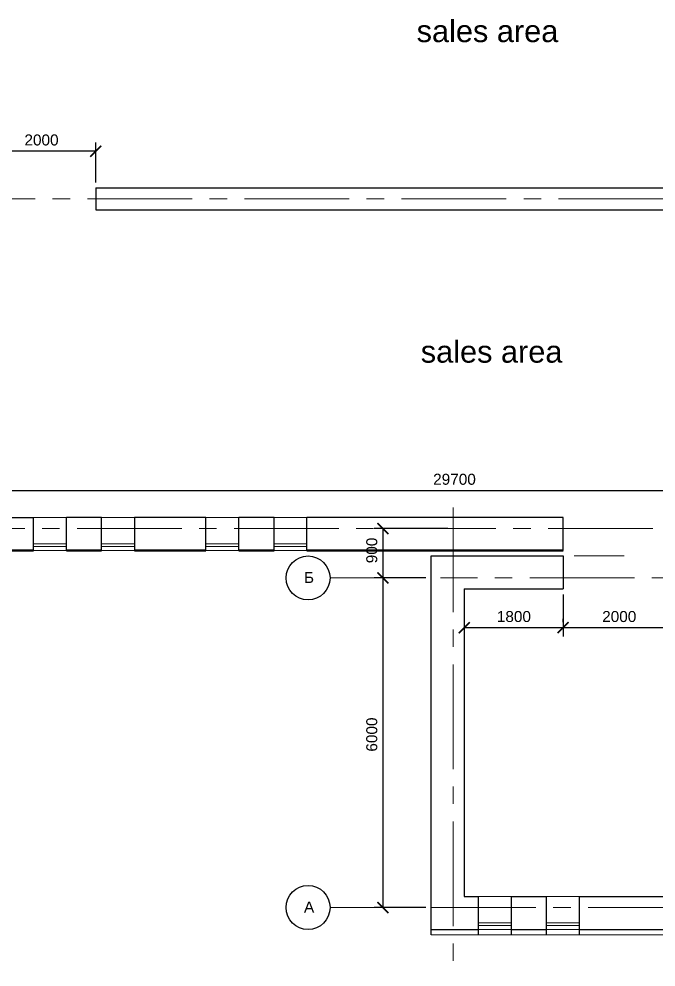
# Model space of a CAD drawing. Header units: millimetres. Extents: x -273 to 3634, y 3015 to 4572.
# Drawn here: x 3086.4 to 3202.3, y 3807.8 to 3980.5 of the extents above; entities that cross this region are included whole.
import ezdxf

# ---------------------------------------------------------------- set-up
doc = ezdxf.new("R2010")
doc.units = ezdxf.units.MM
doc.linetypes.add('CENTER2', pattern=[28.575, 19.05, -3.175, 3.175, -3.175])
doc.layers.add('@', color=250, linetype='Continuous', lineweight=60)
doc.styles.get("Standard").update_dxf_attribs({"font": 'arial.ttf', "height": 2})
doc.dimstyles.new('ISO-25', dxfattribs={"dimtxt": 2, "dimasz": 2, "dimexe": 1.6, "dimexo": 1, "dimgap": 1, "dimtad": 1, "dimdsep": 46, "dimtxsty": 'Standard', "dimblk": 'ARCHTICK', "dimcen": 2, "dimadec": 0, "dimazin": 0, "dimtfac": 1, "dimtmove": 0, "dimatfit": 3, "dimfxl": 1, "dimarcsym": 0})

# ---------------------------------------------------------------- blocks, each defined once
blk = doc.blocks.new('*D767')
at = {"layer": '@', "color": 0, "lineweight": -2, "transparency": 16777216}
blk.add_line((3399.43, 3947.68), (3416.87, 3947.68), dxfattribs=at)
blk.add_arc((3398.43, 3947.68), 16.84, 325.2223, 349.7777, dxfattribs=at)
at = {"layer": '@', "color": 0, "lineweight": 15, "transparency": 16777216}
for points in [[(3414.5, 3944.73), (3415.5, 3944.64), (3415.27, 3947.68)], [(3412.64, 3937.75), (3411.87, 3938.39), (3410.33, 3935.77)]]:
    blk.add_solid(points, dxfattribs=at)
at = {"layer": 'Defpoints', "color": 0, "lineweight": 15, "transparency": 16777216}
for p in [(2927.44, 3947.68), (3374.41, 3947.68), (3398.43, 3947.68), (3413.01, 3939.26), (3497.76, 3848.35)]:
    blk.add_point(p, dxfattribs=at)
at = {"layer": '@', "color": 0, "lineweight": 15, "transparency": 16777216, "insert": (3412.44, 3942.86), "char_height": 2, "attachment_point": 5, "rotation": 71.0262}
blk.add_mtext('45°', dxfattribs=at)
blk = doc.blocks.new('_ArchTick')
at = {"color": 0, "linetype": 'ByBlock', "lineweight": 15, "const_width": 0.15}
blk.add_lwpolyline([(-0.5, -0.5), (0.5, 0.5)], dxfattribs=at)
blk = doc.blocks.new('*D770')
at = {"layer": '@', "color": 0, "lineweight": -2, "transparency": 16777216}
for p, q in [((2997.33, 3890.68), (2997.33, 3896.21)), ((3294.53, 3890.68), (3294.53, 3896.21)), ((2997.33, 3894.61), (3294.53, 3894.61))]:
    blk.add_line(p, q, dxfattribs=at)
at = {"layer": 'Defpoints', "color": 0, "lineweight": 15, "transparency": 16777216}
for p in [(3294.53, 3894.61), (2997.33, 3889.68), (3294.53, 3889.68)]:
    blk.add_point(p, dxfattribs=at)
at = {"layer": '@', "color": 0, "lineweight": -2, "transparency": 16777216, "xscale": 2, "yscale": 2, "zscale": 2, "rotation": 180}
blk.add_blockref('_ArchTick', (2997.33, 3894.61), dxfattribs=at)
at = {"layer": '@', "color": 0, "lineweight": -2, "transparency": 16777216, "xscale": 2, "yscale": 2, "zscale": 2}
blk.add_blockref('_ArchTick', (3294.53, 3894.61), dxfattribs=at)
at = {"layer": '@', "color": 0, "lineweight": 15, "transparency": 16777216, "insert": (3165.67, 3896.63), "char_height": 2, "attachment_point": 5}
blk.add_mtext('29700', dxfattribs=at)
blk = doc.blocks.new('*D836')
at = {"layer": '@', "color": 0, "lineweight": -2, "transparency": 16777216}
for p, q in [((3160.43, 3878.68), (3151.05, 3878.68)), ((3152.65, 3878.68), (3152.65, 3818.68)), ((3160.43, 3818.68), (3151.05, 3818.68))]:
    blk.add_line(p, q, dxfattribs=at)
at = {"layer": 'Defpoints', "color": 0, "lineweight": 15, "transparency": 16777216}
for p in [(3161.43, 3878.68), (3152.65, 3818.68), (3161.43, 3818.68)]:
    blk.add_point(p, dxfattribs=at)
at = {"layer": '@', "color": 0, "lineweight": -2, "transparency": 16777216, "xscale": 2, "yscale": 2, "zscale": 2}
for p, rotation in [((3152.65, 3878.68), 90), ((3152.65, 3818.68), 270)]:
    blk.add_blockref('_ArchTick', p, dxfattribs=dict(at, rotation=rotation))
at = {"layer": '@', "color": 0, "lineweight": 15, "transparency": 16777216, "insert": (3150.63, 3850.16), "char_height": 2, "attachment_point": 5, "rotation": 90}
blk.add_mtext('6000', dxfattribs=at)
blk = doc.blocks.new('*D837')
at = {"layer": '@', "color": 0, "lineweight": -2, "transparency": 16777216}
for p, q in [((3164.43, 3887.68), (3151.05, 3887.68)), ((3152.65, 3887.68), (3152.65, 3878.68)), ((3151.65, 3878.68), (3151.05, 3878.68))]:
    blk.add_line(p, q, dxfattribs=at)
at = {"layer": 'Defpoints', "color": 0, "lineweight": 15, "transparency": 16777216}
for p in [(3165.43, 3887.68), (3152.65, 3878.68), (3152.65, 3878.68)]:
    blk.add_point(p, dxfattribs=at)
at = {"layer": '@', "color": 0, "lineweight": -2, "transparency": 16777216, "xscale": 2, "yscale": 2, "zscale": 2}
for p, rotation in [((3152.65, 3887.68), 90), ((3152.65, 3878.68), 270)]:
    blk.add_blockref('_ArchTick', p, dxfattribs=dict(at, rotation=rotation))
at = {"layer": '@', "color": 0, "lineweight": 15, "transparency": 16777216, "insert": (3150.63, 3883.68), "char_height": 2, "attachment_point": 5, "rotation": 90}
blk.add_mtext('900', dxfattribs=at)
blk = doc.blocks.new('*D838')
at = {"layer": '@', "color": 0, "lineweight": -2, "transparency": 16777216}
for p, q in [((3205.43, 3875.68), (3205.43, 3868.02)), ((3185.43, 3870.62), (3185.43, 3871.22)), ((3205.43, 3869.62), (3185.43, 3869.62))]:
    blk.add_line(p, q, dxfattribs=at)
at = {"layer": 'Defpoints', "color": 0, "lineweight": 15, "transparency": 16777216}
for p in [(3205.43, 3876.68), (3185.43, 3869.62), (3185.43, 3869.62)]:
    blk.add_point(p, dxfattribs=at)
at = {"layer": '@', "color": 0, "lineweight": -2, "transparency": 16777216, "xscale": 2, "yscale": 2, "zscale": 2, "rotation": 180}
blk.add_blockref('_ArchTick', (3185.43, 3869.62), dxfattribs=at)
at = {"layer": '@', "color": 0, "lineweight": -2, "transparency": 16777216, "xscale": 2, "yscale": 2, "zscale": 2}
blk.add_blockref('_ArchTick', (3205.43, 3869.62), dxfattribs=at)
at = {"layer": '@', "color": 0, "lineweight": 15, "transparency": 16777216, "insert": (3195.65, 3871.64), "char_height": 2, "attachment_point": 5}
blk.add_mtext('2000', dxfattribs=at)
blk = doc.blocks.new('*D839')
at = {"layer": '@', "color": 0, "lineweight": -2, "transparency": 16777216}
for p, q in [((3167.43, 3875.68), (3167.43, 3868.02)), ((3185.43, 3875.68), (3185.43, 3868.02)), ((3185.43, 3869.62), (3167.43, 3869.62))]:
    blk.add_line(p, q, dxfattribs=at)
at = {"layer": 'Defpoints', "color": 0, "lineweight": 15, "transparency": 16777216}
for p in [(3167.43, 3876.68), (3185.43, 3876.68), (3167.43, 3869.62)]:
    blk.add_point(p, dxfattribs=at)
at = {"layer": '@', "color": 0, "lineweight": -2, "transparency": 16777216, "xscale": 2, "yscale": 2, "zscale": 2, "rotation": 180}
blk.add_blockref('_ArchTick', (3167.43, 3869.62), dxfattribs=at)
at = {"layer": '@', "color": 0, "lineweight": -2, "transparency": 16777216, "xscale": 2, "yscale": 2, "zscale": 2}
blk.add_blockref('_ArchTick', (3185.43, 3869.62), dxfattribs=at)
at = {"layer": '@', "color": 0, "lineweight": 15, "transparency": 16777216, "insert": (3176.48, 3871.64), "char_height": 2, "attachment_point": 5}
blk.add_mtext('1800', dxfattribs=at)
blk = doc.blocks.new('*D904')
at = {"layer": '@', "color": 0, "lineweight": -2, "transparency": 16777216}
for p, q in [((3080.38, 3957.38), (3080.38, 3957.98)), ((3100.38, 3950.68), (3100.38, 3957.98)), ((3100.38, 3956.38), (3080.38, 3956.38))]:
    blk.add_line(p, q, dxfattribs=at)
at = {"layer": 'Defpoints', "color": 0, "lineweight": 15, "transparency": 16777216}
for p in [(3080.38, 3956.38), (3080.38, 3956.38), (3100.38, 3949.68)]:
    blk.add_point(p, dxfattribs=at)
at = {"layer": '@', "color": 0, "lineweight": -2, "transparency": 16777216, "xscale": 2, "yscale": 2, "zscale": 2, "rotation": 180}
blk.add_blockref('_ArchTick', (3080.38, 3956.38), dxfattribs=at)
at = {"layer": '@', "color": 0, "lineweight": -2, "transparency": 16777216, "xscale": 2, "yscale": 2, "zscale": 2}
blk.add_blockref('_ArchTick', (3100.38, 3956.38), dxfattribs=at)
at = {"layer": '@', "color": 0, "lineweight": 15, "transparency": 16777216, "insert": (3090.52, 3958.41), "char_height": 2, "attachment_point": 5}
blk.add_mtext('2000', dxfattribs=at)

msp = doc.modelspace()

# ---------------------------------------------------------------- linework, layer by layer
at = {"layer": '@', "color": 0, "lineweight": 30}
for p, q in [((3100.385, 3949.676), (3294.329, 3949.676)), ((3100.385, 3949.676), (3100.385, 3945.676)), ((3100.385, 3945.676), (3294.329, 3945.676)), ((3050.029, 3889.676), (3089.064, 3889.676)), ((3089.064, 3883.676), (3089.064, 3889.676)), ((3095.064, 3883.676), (3095.064, 3889.676)), ((3101.464, 3889.676), (3095.064, 3889.676)), ((3101.464, 3883.676), (3101.464, 3889.676)), ((3107.464, 3889.676), (3107.464, 3883.676)), ((3120.431, 3889.676), (3107.464, 3889.676)), ((3120.431, 3883.676), (3120.431, 3889.676)), ((3126.431, 3883.676), (3126.431, 3889.676)), ((3132.831, 3889.676), (3126.431, 3889.676)), ((3132.831, 3883.676), (3132.831, 3889.676)), ((3185.429, 3889.676), (3138.831, 3889.676)), ((3138.831, 3883.676), (3138.831, 3889.676)), ((3185.429, 3883.676), (3185.429, 3889.676)), ((3161.429, 3813.688), (3161.429, 3882.676)), ((3161.429, 3882.676), (3185.429, 3882.676)), ((3185.429, 3882.676), (3185.429, 3876.676)), ((3167.429, 3876.676), (3167.429, 3820.676)), ((3167.429, 3876.676), (3185.429, 3876.676)), ((3167.429, 3820.676), (3170.029, 3820.676)), ((3170.029, 3813.688), (3170.029, 3820.676)), ((3176.029, 3820.676), (3182.429, 3820.676)), ((3176.029, 3813.688), (3176.029, 3820.676)), ((3182.429, 3813.688), (3182.429, 3820.676)), ((3188.429, 3820.676), (3259.229, 3820.676)), ((3188.429, 3813.688), (3188.429, 3820.676)), ((3161.429, 3814.688), (3170.029, 3814.688)), ((3176.029, 3814.688), (3182.429, 3814.688)), ((3188.429, 3814.688), (3259.229, 3814.688))]:
    msp.add_line(p, q, dxfattribs=at)
at = {"layer": '@', "color": 0, "linetype": 'CENTER2', "lineweight": 15}
for p, q in [((2927.438, 3947.676), (3374.415, 3947.676)), ((3165.429, 3891.505), (3165.429, 3807.205)), ((3373.208, 3887.676), (2896.857, 3887.676)), ((3398.429, 3878.676), (3163.153, 3878.676)), ((3161.429, 3818.676), (3378.61, 3818.676))]:
    msp.add_line(p, q, dxfattribs=at)
at = {"layer": '@', "color": 0, "lineweight": 15}
for p, q in [((3089.064, 3889.676), (3095.064, 3889.676)), ((3101.464, 3889.676), (3107.464, 3889.676)), ((3120.431, 3889.676), (3126.431, 3889.676)), ((3132.831, 3889.676), (3138.831, 3889.676)), ((3089.064, 3884.895), (3095.064, 3884.895)), ((3089.064, 3884.395), (3095.064, 3884.395)), ((3101.464, 3884.895), (3107.464, 3884.895)), ((3101.464, 3884.395), (3107.464, 3884.395)), ((3120.431, 3884.895), (3126.431, 3884.895)), ((3120.431, 3884.395), (3126.431, 3884.395)), ((3132.831, 3884.895), (3138.831, 3884.895)), ((3132.831, 3884.395), (3138.831, 3884.395)), ((3089.064, 3883.676), (3095.064, 3883.676)), ((3101.464, 3883.676), (3107.464, 3883.676)), ((3120.431, 3883.676), (3126.431, 3883.676)), ((3132.831, 3883.676), (3138.831, 3883.676)), ((3187.429, 3882.676), (3196.529, 3882.676)), ((3151.05, 3878.676), (3143.026, 3878.676)), ((3170.029, 3820.676), (3176.029, 3820.676)), ((3182.429, 3820.676), (3188.429, 3820.676)), ((3151.05, 3818.676), (3143.026, 3818.676)), ((3170.029, 3815.907), (3176.029, 3815.907)), ((3170.029, 3815.407), (3176.029, 3815.407)), ((3182.429, 3815.907), (3188.429, 3815.907)), ((3182.429, 3815.407), (3188.429, 3815.407)), ((3161.429, 3813.688), (3398.429, 3813.688)), ((3170.029, 3814.688), (3176.029, 3814.688)), ((3182.429, 3814.688), (3188.429, 3814.688))]:
    msp.add_line(p, q, dxfattribs=at)
at = {"layer": '@', "color": 0, "lineweight": 50}
for p, q in [((3089.064, 3883.676), (3050.029, 3883.676)), ((3095.064, 3883.676), (3101.464, 3883.676)), ((3107.464, 3883.676), (3120.431, 3883.676)), ((3126.431, 3883.676), (3132.831, 3883.676)), ((3138.831, 3883.676), (3185.429, 3883.676))]:
    msp.add_line(p, q, dxfattribs=at)
at = {"layer": '@', "color": 0, "lineweight": 30}
for centre in [(3139.026, 3878.676), (3139.026, 3818.676)]:
    msp.add_circle(centre, 4, dxfattribs=at)

# ---------------------------------------------------------------- texts
at = {"layer": '@', "color": 0, "lineweight": 15}
for s, height, p in [('sales area', 4, (3158.784, 3976.24)), ('sales area', 4, (3159.534, 3917.874)), ('Б', 2, (3138.282, 3877.759)), ('А', 2, (3138.282, 3817.759))]:
    msp.add_text(s, height=height, dxfattribs=at).set_placement(p)

# ---------------------------------------------------------------- dimensions: what is measured, and where the dimension line sits
for base, p1, p2, text, picture, middle in [((3080.385, 3956.385), (3100.385, 3949.676), (3080.385, 3956.385), '2000', '*D904', (3090.523, 3956.385)), ((3294.529, 3894.607), (2997.329, 3889.676), (3294.529, 3889.676), '29700', '*D770', (3165.672, 3894.607)), ((3167.429, 3869.622), (3185.429, 3876.676), (3167.429, 3876.676), '1800', '*D839', (3176.481, 3869.622)), ((3185.429, 3869.622), (3205.429, 3876.676), (3185.429, 3869.622), '2000', '*D838', (3195.646, 3869.622))]:
    dim = msp.add_linear_dim(base=base, p1=p1, p2=p2, text=text, dimstyle='ISO-25', dxfattribs=at)
    dim.commit()
    dim.dimension.update_dxf_attribs({"geometry": picture, "text_midpoint": middle, "dimtype": 160})
dim = msp.add_angular_dim_2l(base=(3413.01, 3939.257), line1=((3398.429, 3947.676), (3497.757, 3848.348)), line2=((2927.438, 3947.676), (3374.415, 3947.676)), dimstyle='ISO-25', override={"dimasz": 3, "dimsah": 1}, dxfattribs=at)
dim.commit()
dim.dimension.update_dxf_attribs({"geometry": '*D767', "text_midpoint": (3414.351, 3942.202), "dimtype": 162})
for base, p1, p2, text, picture, middle in [((3152.65, 3878.676), (3165.429, 3887.676), (3152.65, 3878.676), '900', '*D837', (3152.65, 3883.676)), ((3152.65, 3818.676), (3161.429, 3878.676), (3161.429, 3818.676), '6000', '*D836', (3152.65, 3850.164))]:
    dim = msp.add_linear_dim(base=base, p1=p1, p2=p2, angle=90, text=text, dimstyle='ISO-25', dxfattribs=at)
    dim.commit()
    dim.dimension.update_dxf_attribs({"geometry": picture, "text_midpoint": middle, "dimtype": 160})

doc.saveas('drawing.dxf')
